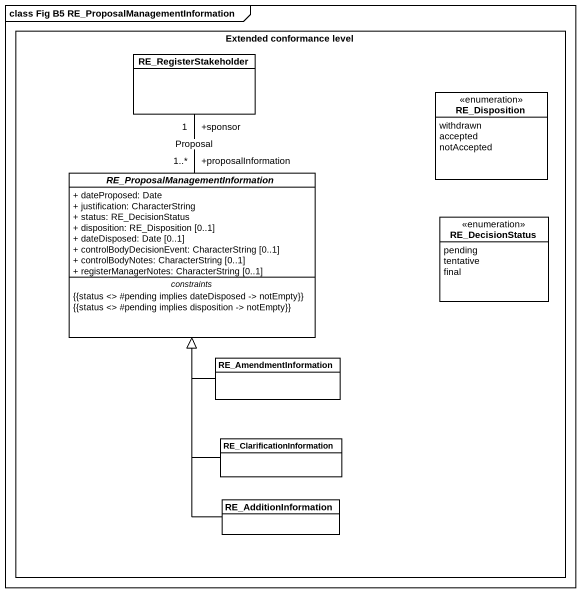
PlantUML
@startuml
mainframe class Fig B5 RE_ProposalManagementInformation
hide circle
hide empty members
skinparam classAttributeIconSize 0
rectangle "Extended conformance level" as Extended_conformance_level {
  class RE_RegisterStakeholder #FFFFFF
  enum RE_Disposition #FFFFFF {
    withdrawn
    accepted
    notAccepted
  }
  abstract class "RE_ProposalManagementInformation" as RE_ProposalManagementInforma #FFFFFF {
    + dateProposed: Date
    + justification: CharacterString
    + status: RE_DecisionStatus
    + disposition: RE_Disposition [0..1]
    + dateDisposed: Date [0..1]
    + controlBodyDecisionEvent: CharacterString [0..1]
    + controlBodyNotes: CharacterString [0..1]
    + registerManagerNotes: CharacterString [0..1]
    -- constraints --
    {{status <> #pending implies dateDisposed -> notEmpty}}
    {{status <> #pending implies disposition -> notEmpty}}
  }
  enum RE_DecisionStatus #FFFFFF {
    pending
    tentative
    final
  }
  class RE_AmendmentInformation #FFFFFF
  class RE_ClarificationInformation #FFFFFF
  class RE_AdditionInformation #FFFFFF
}
RE_RegisterStakeholder "+sponsor\n1" -- "+proposalInformation\n1..*" RE_ProposalManagementInforma : Proposal
RE_AmendmentInformation -up-|> RE_ProposalManagementInforma
RE_ClarificationInformation -up-|> RE_ProposalManagementInforma
RE_AdditionInformation -up-|> RE_ProposalManagementInforma
@enduml
